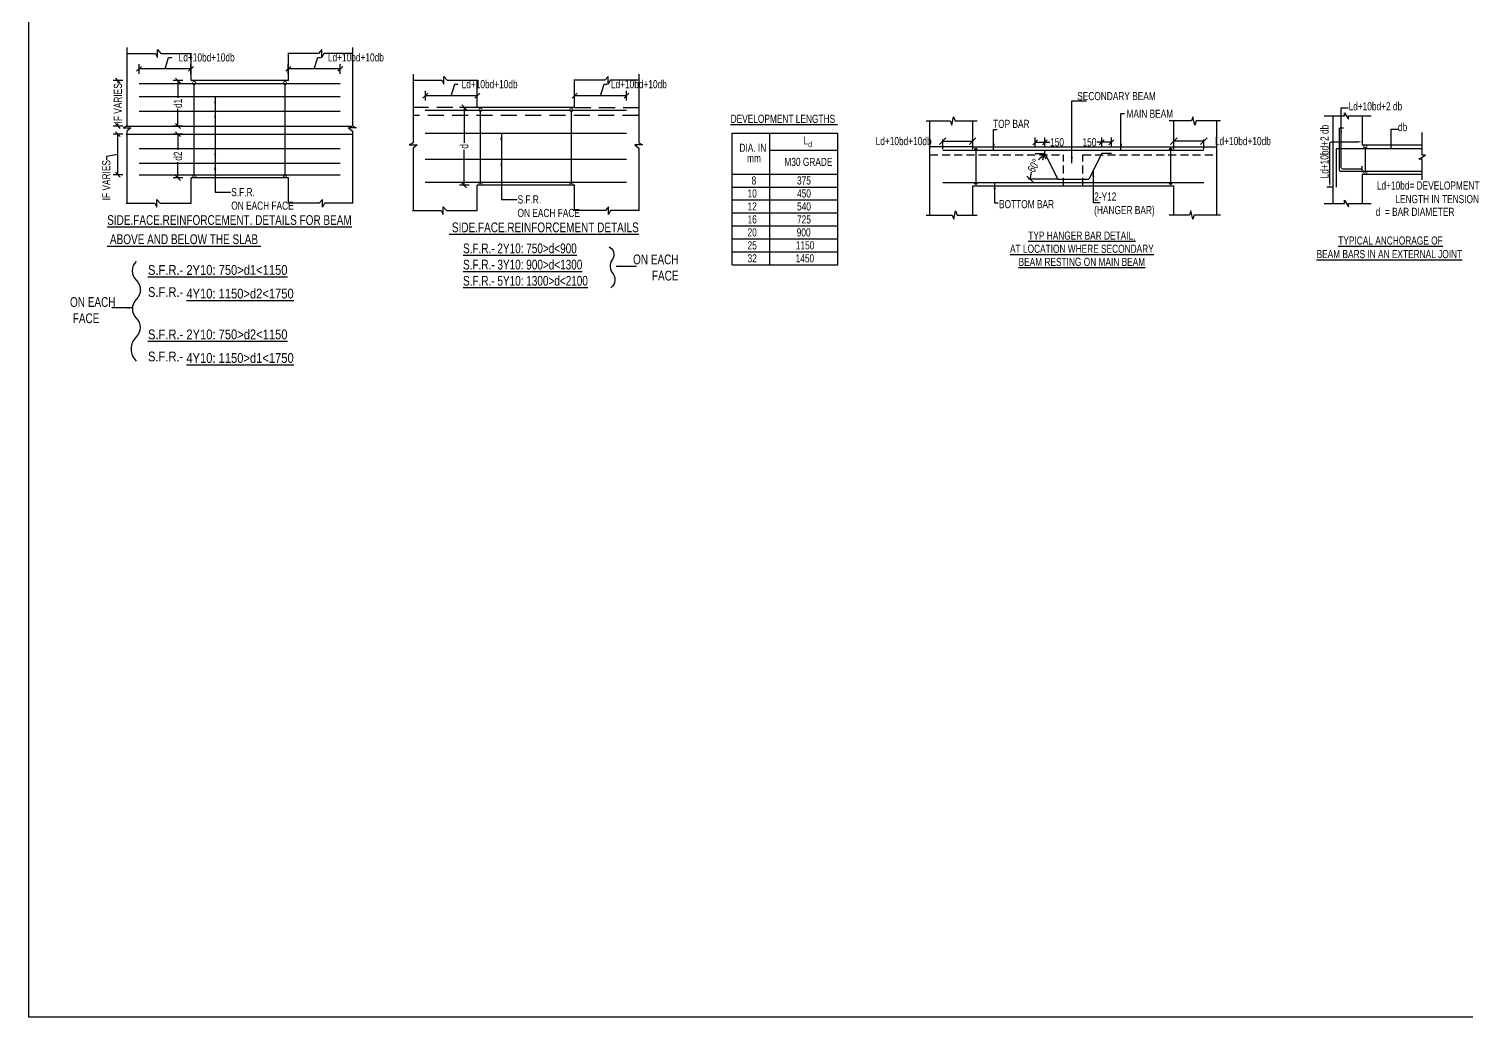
# Model space of a CAD drawing. Header units: millimetres. Extents: x 31347440 to 31744305, y -21457036 to -21063618.
# Drawn here: x 31644306 to 31666456, y -21226542 to -21211312 of the extents above; entities that cross this region are included whole.
import ezdxf

# ---------------------------------------------------------------- set-up
doc = ezdxf.new("R2010")
doc.units = ezdxf.units.MM
doc.header["$LTSCALE"] = 1000
doc.header["$MEASUREMENT"] = 0
doc.header["$PDMODE"] = 3
doc.linetypes.add('CONTINU', pattern=[0])
doc.linetypes.add('HIDDEN', pattern=[0.375, 0.25, -0.125])
for name, color, linetype in [('-S-ARROW', 253, 'Continuous'), ('-S-BMNO', 1, 'Continuous'), ('-S-DIM', 251, 'Continuous'), ('-S-MISC', 8, 'Continuous'), ('-S-STIRUP', 11, 'Continuous'), ('-STR-BEAM', 7, 'CONTINU'), ('-STR-COLUMN', 5, 'HIDDEN'), ('-STR-REINF', 3, 'Continuous'), ('-STR-TEXT', 6, 'Continuous'), ('A-CONC', 5, 'Continuous'), ('COL', 5, 'Continuous'), ('cut lines', 8, 'Continuous'), ('G-ANNO-TEXT', 231, 'Continuous'), ('Leader', 8, 'Continuous'), ('rein', 3, 'Continuous'), ('S-COL', 5, 'Continuous'), ('SEC TEXT', 9, 'Continuous'), ('SLAB LINE', 254, 'HIDDEN')]:
    doc.layers.add(name, color=color, linetype=linetype)
doc.styles.add('BEAM-LS', font='romans.shx', dxfattribs={"width": 0.8})
doc.styles.add('sd', font='ARIALN.TTF')
doc.styles.add('SOBHA', font='swisscl.ttf')
doc.styles.add('sobha.sed', font='swisscl.ttf')
doc.styles.add('Swis721 LtCn BT_6', font='swisscl.ttf', dxfattribs={"height": 2.449923})
doc.dimstyles.new('S-25', dxfattribs={"dimscale": 25, "dimtxt": 2.5, "dimasz": 2.5, "dimexe": 0.25, "dimexo": 0.25, "dimgap": 0.1, "dimtad": 0, "dimdec": 0, "dimrnd": 0.0005, "dimzin": 0, "dimdsep": 46, "dimtxsty": 'SOBHA', "dimblk": 'OBLIQUE', "dimcen": 0.09, "dimclrd": 8, "dimclre": 8, "dimclrt": 6, "dimadec": 0, "dimazin": 0, "dimtfac": 1, "dimtdec": 0, "dimtofl": 0, "dimtmove": 0, "dimatfit": 3, "dimfxl": 0.18, "dimtolj": 1, "dimtzin": 0, "dimlwd": -1, "dimlwe": -1, "dimarcsym": 0})
doc.dimstyles.new('S-50', dxfattribs={"dimscale": 50, "dimtxt": 2.5, "dimasz": 2, "dimexe": 0.5, "dimexo": 0.25, "dimgap": 0.25, "dimtad": 0, "dimdec": 0, "dimrnd": 0.0005, "dimzin": 0, "dimdsep": 46, "dimtxsty": 'sobha.sed', "dimblk": 'OBLIQUE', "dimcen": 0.09, "dimclrd": 8, "dimclre": 8, "dimclrt": 6, "dimadec": 0, "dimazin": 0, "dimtfac": 1, "dimtdec": 0, "dimtofl": 0, "dimtmove": 2, "dimatfit": 3, "dimfxl": 0.18, "dimtolj": 1, "dimtzin": 0, "dimlwd": -1, "dimlwe": -1, "dimarcsym": 0})
doc.dimstyles.new('S-DIM50', dxfattribs={"dimscale": 50, "dimtxt": 2.5, "dimasz": 1.5, "dimexe": 1.5, "dimexo": 1, "dimgap": 0.5, "dimtad": 0, "dimdec": 0, "dimzin": 0, "dimdsep": 46, "dimtxsty": 'SOBHA', "dimcen": 0.09, "dimclrd": 256, "dimclre": 256, "dimclrt": 6, "dimadec": 5, "dimazin": 0, "dimtfac": 1, "dimtdec": 0, "dimtofl": 0, "dimtmove": 0, "dimatfit": 3, "dimfxl": 0.18, "dimtolj": 1, "dimtzin": 0, "dimlwd": -1, "dimlwe": -1, "dimarcsym": 0})
doc.dimstyles.new('STIRUP', dxfattribs={"dimscale": 50, "dimtxt": 2.5, "dimasz": 2.2, "dimexe": 0, "dimexo": 0, "dimgap": 0.5, "dimtad": 0, "dimdec": 0, "dimzin": 0, "dimdsep": 46, "dimtxsty": 'BEAM-LS', "dimblk": 'DOTSMALL', "dimcen": 0.09, "dimclrd": 256, "dimclre": 256, "dimclrt": 256, "dimadec": 5, "dimazin": 0, "dimtfac": 1, "dimtdec": 0, "dimtofl": 0, "dimtmove": 0, "dimatfit": 3, "dimldrblk": 'DOTSMALL', "dimfxl": 0, "dimfxlon": 1, "dimtolj": 1, "dimtzin": 0, "dimlwd": -1, "dimlwe": -1, "dimarcsym": 0})

# ---------------------------------------------------------------- blocks, each defined once
blk = doc.blocks.new('_OBLIQUE')
at = {"color": 0, "linetype": 'ByBlock'}
blk.add_line((-0.5, -0.5), (0.5, 0.5), dxfattribs=at)
blk = doc.blocks.new('*D295')
at = {"color": 8, "transparency": 16777216}
for p, q in [((1133, -189), (1087, -110)), ((1300, -500), (862, -500))]:
    blk.add_line(p, q, dxfattribs=at)
for start, end in [(120, 134.7429), (165.2571, 180)]:
    blk.add_arc((1312, -500), 425, start, end, dxfattribs=at)
at = {"layer": 'Defpoints', "color": 0, "transparency": 16777216}
for p in [(1139, -200, 0), (987, -227), (1312, -500), (1312, -500), (1787, -500)]:
    blk.add_point(p, dxfattribs=at)
at = {"color": 8, "transparency": 16777216, "xscale": 100, "yscale": 100, "zscale": 100}
for p, rotation in [((1100, -132), 29.99999999999575), ((887, -500), 269.9999884995148)]:
    blk.add_blockref('_OBLIQUE', p, dxfattribs=dict(at, rotation=rotation))
at = {"color": 6, "transparency": 16777216, "insert": (944, -288), "char_height": 125, "attachment_point": 5, "rotation": 60, "style": 'sobha.sed'}
blk.add_mtext('\\A1;60°', dxfattribs=at)
blk = doc.blocks.new('*D292')
at = {"layer": '-S-DIM', "color": 8, "transparency": 16777216}
for p, q in [((962, -5), (962, 145)), ((962, 70), (1112, 70)), ((1112, -5), (1112, 145)), ((1112, 70), (1187, 70))]:
    blk.add_line(p, q, dxfattribs=at)
at = {"layer": 'Defpoints', "color": 0, "transparency": 16777216}
for p in [(1112, 70), (962, -100), (1112, -100)]:
    blk.add_point(p, dxfattribs=at)
at = {"layer": '-S-DIM', "color": 8, "transparency": 16777216, "xscale": 75, "yscale": 75, "zscale": 75, "rotation": 180}
blk.add_blockref('_OBLIQUE', (962, 70), dxfattribs=at)
at = {"layer": '-S-DIM', "color": 8, "transparency": 16777216, "xscale": 75, "yscale": 75, "zscale": 75}
blk.add_blockref('_OBLIQUE', (1112, 70), dxfattribs=at)
at = {"layer": '-S-DIM', "color": 6, "transparency": 16777216, "insert": (1300, 70), "char_height": 125, "attachment_point": 5, "style": 'SOBHA'}
blk.add_mtext('\\A1;150', dxfattribs=at)
blk = doc.blocks.new('*D293')
at = {"layer": '-S-DIM', "color": 8, "transparency": 16777216}
for p, q in [((1988, 70), (1913, 70)), ((1988, -5), (1988, 145)), ((2138, 70), (1988, 70)), ((2138, -5), (2138, 145))]:
    blk.add_line(p, q, dxfattribs=at)
at = {"layer": 'Defpoints', "color": 0, "transparency": 16777216}
for p in [(1988, 70), (1988, -100), (2138, -100)]:
    blk.add_point(p, dxfattribs=at)
at = {"layer": '-S-DIM', "color": 8, "transparency": 16777216, "xscale": 75, "yscale": 75, "zscale": 75, "rotation": 180}
blk.add_blockref('_OBLIQUE', (1988, 70), dxfattribs=at)
at = {"layer": '-S-DIM', "color": 8, "transparency": 16777216, "xscale": 75, "yscale": 75, "zscale": 75}
blk.add_blockref('_OBLIQUE', (2138, 70), dxfattribs=at)
at = {"layer": '-S-DIM', "color": 6, "transparency": 16777216, "insert": (1800, 70), "char_height": 125, "attachment_point": 5, "style": 'SOBHA'}
blk.add_mtext('\\A1;150', dxfattribs=at)
blk = doc.blocks.new('*D296')
at = {"layer": '-S-DIM', "color": 8, "transparency": 16777216}
for p, q in [((-462, -38), (-462, 113)), ((-462, 88), (0, 88)), ((0, -38), (0, 113))]:
    blk.add_line(p, q, dxfattribs=at)
at = {"layer": 'Defpoints', "color": 0, "transparency": 16777216}
for p in [(0, 88), (-462, -50), (0, -50)]:
    blk.add_point(p, dxfattribs=at)
at = {"layer": '-S-DIM', "color": 8, "transparency": 16777216, "xscale": 100, "yscale": 100, "zscale": 100}
for p, rotation in [((-462, 88), 179.9997867593097), ((0, 88), 359.9997867593097)]:
    blk.add_blockref('_OBLIQUE', p, dxfattribs=dict(at, rotation=rotation))
at = {"layer": '-S-DIM', "color": 6, "transparency": 16777216, "insert": (-1064, 88), "char_height": 125, "attachment_point": 5, "rotation": 359.9998, "style": 'sobha.sed'}
blk.add_mtext('\\A1;Ld+10bd+10db', dxfattribs=at)
blk = doc.blocks.new('*D297')
at = {"layer": '-S-DIM', "color": 8, "transparency": 16777216}
for p, q in [((3100, -38), (3100, 113)), ((3562, 88), (3100, 88)), ((3562, -38), (3562, 113))]:
    blk.add_line(p, q, dxfattribs=at)
at = {"layer": 'Defpoints', "color": 0, "transparency": 16777216}
for p in [(3100, 88), (3100, -50), (3562, -50)]:
    blk.add_point(p, dxfattribs=at)
at = {"layer": '-S-DIM', "color": 8, "transparency": 16777216, "xscale": 100, "yscale": 100, "zscale": 100}
for p, rotation in [((3100, 88), 180.0002132406902), ((3562, 88), 0.0002132406903055)]:
    blk.add_blockref('_OBLIQUE', p, dxfattribs=dict(at, rotation=rotation))
at = {"layer": '-S-DIM', "color": 6, "transparency": 16777216, "insert": (4163, 88), "char_height": 125, "attachment_point": 5, "rotation": 0.0002, "style": 'sobha.sed'}
blk.add_mtext('\\A1;Ld+10bd+10db', dxfattribs=at)
blk = doc.blocks.new('_DotSmall')
at = {"color": 0, "linetype": 'ByBlock', "const_width": 0.5}
blk.add_lwpolyline([(-0.0625, 0, 1), (0.0625, 0, 1)], format="xyb", close=True, dxfattribs=at)
blk = doc.blocks.new('*D312')
at = {"layer": '-S-STIRUP', "ltscale": 100, "transparency": 16777216}
blk.add_line((31664901, -21213524), (31664901, -21213130), dxfattribs=at)
at = {"layer": 'Defpoints', "color": 0, "linetype": 'CONTINU', "ltscale": 100, "transparency": 16777216}
for p in [(31664900, -21213130), (31664901, -21213130), (31664901, -21213524)]:
    blk.add_point(p, dxfattribs=at)
at = {"layer": '-S-STIRUP', "linetype": 'CONTINU', "ltscale": 100, "transparency": 16777216, "xscale": 100, "yscale": 100, "zscale": 100}
for p, rotation in [((31664901, -21213130), 90), ((31664901, -21213524), 270)]:
    blk.add_blockref('_DotSmall', p, dxfattribs=dict(at, rotation=rotation))
blk = doc.blocks.new('*D301')
at = {"layer": '-S-STIRUP', "ltscale": 100, "transparency": 16777216}
blk.add_line((16308154, -2169428), (16308154, -2168290), dxfattribs=at)
at = {"layer": 'Defpoints', "color": 0, "linetype": 'CONTINU', "ltscale": 100, "transparency": 16777216}
for p in [(16308154, -2168290), (16308154, -2168290), (16308154, -2169428)]:
    blk.add_point(p, dxfattribs=at)
at = {"layer": '-S-STIRUP', "linetype": 'CONTINU', "ltscale": 100, "transparency": 16777216, "xscale": 100, "yscale": 100, "zscale": 100}
for p, rotation in [((16308154, -2168290), 90), ((16308154, -2169428), 270)]:
    blk.add_blockref('_DotSmall', p, dxfattribs=dict(at, rotation=rotation))
blk = doc.blocks.new('*D302')
at = {"layer": '-S-STIRUP', "ltscale": 100, "transparency": 16777216}
blk.add_line((16309554, -2169428), (16309554, -2168290), dxfattribs=at)
at = {"layer": 'Defpoints', "color": 0, "linetype": 'CONTINU', "ltscale": 100, "transparency": 16777216}
for p in [(16309554, -2168290), (16309554, -2168290), (16309554, -2169428)]:
    blk.add_point(p, dxfattribs=at)
at = {"layer": '-S-STIRUP', "linetype": 'CONTINU', "ltscale": 100, "transparency": 16777216, "xscale": 100, "yscale": 100, "zscale": 100}
for p, rotation in [((16309554, -2168290), 90), ((16309554, -2169428), 270)]:
    blk.add_blockref('_DotSmall', p, dxfattribs=dict(at, rotation=rotation))
blk = doc.blocks.new('*D300')
at = {"layer": '-S-DIM', "transparency": 16777216}
for p, q in [((16307704, -2168072), (16307757, -2167895)), ((16307757, -2167895), (16307807, -2167895)), ((16307304, -2168147), (16307304, -2167997)), ((16308104, -2168072), (16307304, -2168072)), ((16308104, -2168147), (16308104, -2167997))]:
    blk.add_line(p, q, dxfattribs=at)
at = {"layer": 'Defpoints', "color": 0, "transparency": 16777216}
for p in [(16307304, -2168072), (16307304, -2168302), (16308104, -2168252)]:
    blk.add_point(p, dxfattribs=at)
at = {"layer": '-S-DIM', "transparency": 16777216, "xscale": 75, "yscale": 75, "zscale": 75, "rotation": 180}
blk.add_blockref('_OBLIQUE', (16307304, -2168072), dxfattribs=at)
at = {"layer": '-S-DIM', "transparency": 16777216, "xscale": 75, "yscale": 75, "zscale": 75}
blk.add_blockref('_OBLIQUE', (16308104, -2168072), dxfattribs=at)
at = {"layer": '-S-DIM', "color": 6, "transparency": 16777216, "insert": (16308294, -2167895), "char_height": 125, "attachment_point": 5, "style": 'SOBHA'}
blk.add_mtext('\\A1;Ld+10bd+10db', dxfattribs=at)
blk = doc.blocks.new('*D303')
at = {"layer": '-S-DIM', "transparency": 16777216}
for p, q in [((16310004, -2168072), (16310057, -2167895)), ((16310057, -2167895), (16310107, -2167895)), ((16309604, -2168147), (16309604, -2167997)), ((16310404, -2168072), (16309604, -2168072)), ((16310404, -2168147), (16310404, -2167997))]:
    blk.add_line(p, q, dxfattribs=at)
at = {"layer": 'Defpoints', "color": 0, "transparency": 16777216}
for p in [(16309604, -2168072), (16309604, -2168302), (16310404, -2168252)]:
    blk.add_point(p, dxfattribs=at)
at = {"layer": '-S-DIM', "transparency": 16777216, "xscale": 75, "yscale": 75, "zscale": 75, "rotation": 180}
blk.add_blockref('_OBLIQUE', (16309604, -2168072), dxfattribs=at)
at = {"layer": '-S-DIM', "transparency": 16777216, "xscale": 75, "yscale": 75, "zscale": 75}
blk.add_blockref('_OBLIQUE', (16310404, -2168072), dxfattribs=at)
at = {"layer": '-S-DIM', "color": 6, "transparency": 16777216, "insert": (16310594, -2167895), "char_height": 125, "attachment_point": 5, "style": 'SOBHA'}
blk.add_mtext('\\A1;Ld+10bd+10db', dxfattribs=at)
blk = doc.blocks.new('*D298')
at = {"layer": '-S-DIM', "transparency": 16777216}
for p, q in [((16307978, -2168252), (16307828, -2168252)), ((16307903, -2168252), (16307903, -2168799)), ((16307903, -2169452), (16307903, -2168906)), ((16307978, -2169452), (16307828, -2169452))]:
    blk.add_line(p, q, dxfattribs=at)
at = {"layer": 'Defpoints', "color": 0, "transparency": 16777216}
for p in [(16307903, -2168252), (16308104, -2168252), (16308104, -2169452)]:
    blk.add_point(p, dxfattribs=at)
at = {"layer": '-S-DIM', "transparency": 16777216, "xscale": 75, "yscale": 75, "zscale": 75}
for p, rotation in [((16307903, -2168252), 90), ((16307903, -2169452), 270)]:
    blk.add_blockref('_OBLIQUE', p, dxfattribs=dict(at, rotation=rotation))
at = {"layer": '-S-DIM', "color": 6, "transparency": 16777216, "insert": (16307903, -2168852), "char_height": 125, "attachment_point": 5, "rotation": 90, "style": 'SOBHA'}
blk.add_mtext('\\A1;d', dxfattribs=at)
blk = doc.blocks.new('*D304')
at = {"layer": '-S-STIRUP', "ltscale": 100, "transparency": 16777216}
blk.add_line((31646856, -21213587), (31646856, -21212148), dxfattribs=at)
at = {"layer": 'Defpoints', "color": 0, "linetype": 'CONTINU', "ltscale": 100, "transparency": 16777216}
for p in [(31646856, -21212148), (31646856, -21212148), (31646856, -21213587)]:
    blk.add_point(p, dxfattribs=at)
at = {"layer": '-S-STIRUP', "linetype": 'CONTINU', "ltscale": 100, "transparency": 16777216, "xscale": 100, "yscale": 100, "zscale": 100}
for p, rotation in [((31646856, -21212148), 90), ((31646856, -21213587), 270)]:
    blk.add_blockref('_DotSmall', p, dxfattribs=dict(at, rotation=rotation))
blk = doc.blocks.new('*D305')
at = {"layer": '-S-STIRUP', "ltscale": 100, "transparency": 16777216}
blk.add_line((31648256, -21213587), (31648256, -21212148), dxfattribs=at)
at = {"layer": 'Defpoints', "color": 0, "linetype": 'CONTINU', "ltscale": 100, "transparency": 16777216}
for p in [(31648256, -21212148), (31648256, -21212148), (31648256, -21213587)]:
    blk.add_point(p, dxfattribs=at)
at = {"layer": '-S-STIRUP', "linetype": 'CONTINU', "ltscale": 100, "transparency": 16777216, "xscale": 100, "yscale": 100, "zscale": 100}
for p, rotation in [((31648256, -21212148), 90), ((31648256, -21213587), 270)]:
    blk.add_blockref('_DotSmall', p, dxfattribs=dict(at, rotation=rotation))
blk = doc.blocks.new('*D306')
at = {"layer": '-S-DIM', "transparency": 16777216}
for p, q in [((31646406, -21211930), (31646459, -21211754)), ((31646459, -21211754), (31646509, -21211754)), ((31646006, -21212005), (31646006, -21211855)), ((31646806, -21211930), (31646006, -21211930)), ((31646806, -21212005), (31646806, -21211855))]:
    blk.add_line(p, q, dxfattribs=at)
at = {"layer": 'Defpoints', "color": 0, "transparency": 16777216}
for p in [(31646006, -21211930), (31646006, -21212161), (31646806, -21212111)]:
    blk.add_point(p, dxfattribs=at)
at = {"layer": '-S-DIM', "transparency": 16777216, "xscale": 75, "yscale": 75, "zscale": 75, "rotation": 180}
blk.add_blockref('_OBLIQUE', (31646006, -21211930), dxfattribs=at)
at = {"layer": '-S-DIM', "transparency": 16777216, "xscale": 75, "yscale": 75, "zscale": 75}
blk.add_blockref('_OBLIQUE', (31646806, -21211930), dxfattribs=at)
at = {"layer": '-S-DIM', "color": 6, "transparency": 16777216, "insert": (31647048, -21211754), "char_height": 125, "attachment_point": 5, "style": 'SOBHA'}
blk.add_mtext('\\A1;Ld+10bd+10db', dxfattribs=at)
blk = doc.blocks.new('*D307')
at = {"layer": '-S-DIM', "transparency": 16777216}
for p, q in [((31648706, -21211930), (31648759, -21211754)), ((31648759, -21211754), (31648809, -21211754)), ((31648306, -21212005), (31648306, -21211855)), ((31649106, -21211930), (31648306, -21211930)), ((31649106, -21212005), (31649106, -21211855))]:
    blk.add_line(p, q, dxfattribs=at)
at = {"layer": 'Defpoints', "color": 0, "transparency": 16777216}
for p in [(31648306, -21211930), (31648306, -21212161), (31649106, -21212111)]:
    blk.add_point(p, dxfattribs=at)
at = {"layer": '-S-DIM', "transparency": 16777216, "xscale": 75, "yscale": 75, "zscale": 75, "rotation": 180}
blk.add_blockref('_OBLIQUE', (31648306, -21211930), dxfattribs=at)
at = {"layer": '-S-DIM', "transparency": 16777216, "xscale": 75, "yscale": 75, "zscale": 75}
blk.add_blockref('_OBLIQUE', (31649106, -21211930), dxfattribs=at)
at = {"layer": '-S-DIM', "color": 6, "transparency": 16777216, "insert": (31649347, -21211754), "char_height": 125, "attachment_point": 5, "style": 'SOBHA'}
blk.add_mtext('\\A1;Ld+10bd+10db', dxfattribs=at)
blk = doc.blocks.new('*D308')
at = {"layer": '-S-DIM', "transparency": 16777216}
for p, q in [((31646680, -21212936), (31646530, -21212936)), ((31646605, -21212936), (31646605, -21213179)), ((31646605, -21213611), (31646605, -21213368)), ((31646680, -21213611), (31646530, -21213611))]:
    blk.add_line(p, q, dxfattribs=at)
at = {"layer": 'Defpoints', "color": 0, "transparency": 16777216}
for p in [(31646605, -21212936), (31646806, -21212936), (31646806, -21213611)]:
    blk.add_point(p, dxfattribs=at)
at = {"layer": '-S-DIM', "transparency": 16777216, "xscale": 75, "yscale": 75, "zscale": 75}
for p, rotation in [((31646605, -21212936), 90), ((31646605, -21213611), 270)]:
    blk.add_blockref('_OBLIQUE', p, dxfattribs=dict(at, rotation=rotation))
at = {"layer": '-S-DIM', "color": 6, "transparency": 16777216, "insert": (31646605, -21213273), "char_height": 125, "attachment_point": 5, "rotation": 90, "style": 'SOBHA'}
blk.add_mtext('\\A1;d2', dxfattribs=at)
blk = doc.blocks.new('*D309')
at = {"layer": '-S-DIM', "transparency": 16777216}
for p, q in [((31646680, -21212111), (31646530, -21212111)), ((31646605, -21212111), (31646605, -21212378)), ((31646605, -21212811), (31646605, -21212544)), ((31646680, -21212811), (31646530, -21212811))]:
    blk.add_line(p, q, dxfattribs=at)
at = {"layer": 'Defpoints', "color": 0, "transparency": 16777216}
for p in [(31646605, -21212111), (31646806, -21212111), (31646806, -21212811)]:
    blk.add_point(p, dxfattribs=at)
at = {"layer": '-S-DIM', "transparency": 16777216, "xscale": 75, "yscale": 75, "zscale": 75}
for p, rotation in [((31646605, -21212111), 90), ((31646605, -21212811), 270)]:
    blk.add_blockref('_OBLIQUE', p, dxfattribs=dict(at, rotation=rotation))
at = {"layer": '-S-DIM', "color": 6, "transparency": 16777216, "insert": (31646605, -21212461), "char_height": 125, "attachment_point": 5, "rotation": 90, "style": 'SOBHA'}
blk.add_mtext('\\A1;d1', dxfattribs=at)
blk = doc.blocks.new('*D310')
at = {"layer": '-S-DIM', "transparency": 16777216}
for p, q in [((31645755, -21212111), (31645605, -21212111)), ((31645680, -21212111), (31645680, -21212148)), ((31645755, -21212811), (31645605, -21212811)), ((31645680, -21212811), (31645680, -21212773))]:
    blk.add_line(p, q, dxfattribs=at)
at = {"layer": 'Defpoints', "color": 0, "transparency": 16777216}
for p in [(31645680, -21212111), (31645881, -21212111), (31645881, -21212811)]:
    blk.add_point(p, dxfattribs=at)
at = {"layer": '-S-DIM', "transparency": 16777216, "xscale": 75, "yscale": 75, "zscale": 75}
for p, rotation in [((31645680, -21212111), 90), ((31645680, -21212811), 270)]:
    blk.add_blockref('_OBLIQUE', p, dxfattribs=dict(at, rotation=rotation))
at = {"layer": '-S-DIM', "color": 6, "transparency": 16777216, "insert": (31645680, -21212461), "char_height": 125, "attachment_point": 5, "rotation": 90, "style": 'SOBHA'}
blk.add_mtext('\\A1;IF VARIES', dxfattribs=at)
blk = doc.blocks.new('*D311')
at = {"layer": '-S-DIM', "transparency": 16777216}
for p, q in [((31645755, -21212936), (31645605, -21212936)), ((31645680, -21213561), (31645680, -21212936)), ((31645680, -21213248), (31645502, -21213282)), ((31645502, -21213282), (31645502, -21213332)), ((31645755, -21213561), (31645605, -21213561))]:
    blk.add_line(p, q, dxfattribs=at)
at = {"layer": 'Defpoints', "color": 0, "transparency": 16777216}
for p in [(31645680, -21212936), (31645881, -21212936), (31645881, -21213561)]:
    blk.add_point(p, dxfattribs=at)
at = {"layer": '-S-DIM', "transparency": 16777216, "xscale": 75, "yscale": 75, "zscale": 75}
for p, rotation in [((31645680, -21212936), 90), ((31645680, -21213561), 270)]:
    blk.add_blockref('_OBLIQUE', p, dxfattribs=dict(at, rotation=rotation))
at = {"layer": '-S-DIM', "color": 6, "transparency": 16777216, "insert": (31645502, -21213645), "char_height": 125, "attachment_point": 5, "rotation": 90, "style": 'SOBHA'}
blk.add_mtext('\\A1;IF VARIES', dxfattribs=at)
blk = doc.blocks.new('Hanger')
at = {"layer": '-S-STIRUP', "linetype": 'CONTINU', "ltscale": 100}
h = blk.add_hatch(color=256, dxfattribs=at)
h.dxf.hatch_style = 1
h.paths.add_polyline_path([(65.2, -34, 1), (34.3, -34, 1)])
h = blk.add_hatch(color=256, dxfattribs=at)
h.dxf.hatch_style = 1
h.paths.add_polyline_path([(3034.5, -34, -1), (3065.4, -34, -1)])
h = blk.add_hatch(color=256, dxfattribs=at)
h.dxf.hatch_style = 1
h.paths.add_polyline_path([(52.2, -550.2), (47.3, -550.2, 0.3683822), (34.3, -565.5, 1), (65.2, -565.5, 0.3683822)])
h = blk.add_hatch(color=256, dxfattribs=at)
h.dxf.hatch_style = 1
h.paths.add_polyline_path([(3047.5, -550.2), (3052.4, -550.2, -0.3683822), (3065.4, -565.5, -1), (3034.5, -565.5, -0.3683822)])
at = {"layer": '-S-MISC', "linetype": 'ByBlock', "ltscale": 1000}
for points in [[(-718, 400), (-344.7, 400), (-321.3, 335.6), (-293.2, 464.4), (-269.7, 400), (70.6, 400)], [(3817.7, 400), (3444.5, 400), (3421, 335.6), (3392.9, 464.4), (3369.5, 400), (3029.2, 400)], [(-718, -1050), (-314.7, -1050), (-291.3, -1114.4), (-263.2, -985.6), (-239.7, -1050), (70.6, -1050)], [(3817.7, -1050), (3414.5, -1050), (3391, -1114.4), (3362.9, -985.6), (3339.5, -1050), (3029.2, -1050)]]:
    blk.add_lwpolyline(points, dxfattribs=at)
at = {"layer": '-S-STIRUP', "linetype": 'CONTINU', "ltscale": 100}
for p, q in [((49.8, -49.4), (49.8, -550)), ((3050, -49.4), (3050, -550))]:
    blk.add_line(p, q, dxfattribs=at)
for centre in [(49.8, -34), (3050, -34), (49.8, -565.5), (3050, -565.5)]:
    blk.add_circle(centre, 15.5, dxfattribs=at)
at = {"layer": 'A-CONC', "color": 7}
for p, q in [((0, 0), (3099.8, 0)), ((0, -600), (3099.8, -600))]:
    blk.add_line(p, q, dxfattribs=at)
at = {"layer": 'rein'}
for p, q in [((-461.5, -50), (3561.7, -50)), ((962, -100), (1112, -100)), ((1112, -100), (1312.1, -500)), ((1987.8, -100), (1787.6, -500)), ((2137.8, -100), (1987.8, -100)), ((-461.5, -550), (3561.7, -550)), ((1312.1, -500), (1787.6, -500))]:
    blk.add_line(p, q, dxfattribs=at)
at = {"layer": 'S-COL'}
for p, q in [((-659.7, -1050), (-659.7, 400)), ((0, 0), (0, 400)), ((3099.8, 0), (3099.8, 400)), ((3759.5, -1050), (3759.5, 400)), ((0, -1050), (0, -600)), ((3099.8, -1050), (3099.8, -600))]:
    blk.add_line(p, q, dxfattribs=at)
at = {"layer": 'SLAB LINE', "ltscale": 10}
for p, q in [((0, 0), (-659.7, 0)), ((3099.8, 0), (3759.5, 0))]:
    blk.add_line(p, q, dxfattribs=at)
at = {"layer": 'SLAB LINE', "color": 8, "ltscale": 0.5}
for p, q in [((-659.7, -125), (1399.9, -125)), ((1399.9, -600), (1399.9, -125)), ((1699.9, -600), (1699.9, -125)), ((1699.9, -125), (3759.5, -125))]:
    blk.add_line(p, q, dxfattribs=at)
at = {"layer": '-S-BMNO', "color": 4, "insert": (1682.4, -1305.2), "char_height": 125, "attachment_point": 2, "line_spacing_factor": 0.971848, "style": 'sobha.sed'}
blk.add_mtext_dynamic_manual_height_columns('{\\LTYP HANGER BAR DETAIL,\\PAT LOCATION WHERE SECONDARY\\PBEAM RESTING ON MAIN BEAM}', width=2137.472, gutter_width=10, heights=[0], dxfattribs=at)
at = {"layer": '-STR-TEXT', "color": 6, "char_height": 125, "attachment_point": 1, "style": 'SOBHA'}
for s, insert in [('\\pxt2;SECONDARY BEAM', (1611.2, 844.5, 0)), ('\\pxt2;MAIN BEAM', (2370.1, 573.5, 0)), ('\\pxt2;TOP BAR', (313.8, 416.5, 0)), ('\\pxt2;BOTTOM BAR', (406.3, -820.3, 0)), ('2-Y12\\P(HANGER BAR)', (1871.9, -703.1, 0))]:
    blk.add_mtext(s, dxfattribs=dict(at, insert=insert))
at = {"layer": '-S-DIM'}
for base, p1, p2, angle, picture, middle in [((0, 88.4), (-461.9, -50), (0, -50), 359.99979, '*D296', (-1063.6, 88.4)), ((3099.8, 88.4), (3561.7, -50), (3099.8, -50), 180.00021, '*D297', (4163.4, 88.4))]:
    dim = blk.add_linear_dim(base=base, p1=p1, p2=p2, angle=angle, text='Ld+10bd+10db', dimstyle='S-50', dxfattribs=at)
    dim.commit()
    dim.dimension.update_dxf_attribs({"geometry": picture, "text_midpoint": middle, "dimtype": 129})
dim = blk.add_linear_dim(base=(1112, 70.3), p1=(962, -100), p2=(1112, -100), dimstyle='S-50', dxfattribs=at)
dim.commit()
dim.dimension.update_dxf_attribs({"geometry": '*D292', "text_midpoint": (1299.7, 70.3)})
dim = blk.add_linear_dim(base=(1987.8, 70.3), p1=(2137.8, -100), p2=(1987.8, -100), angle=180, dimstyle='S-50', dxfattribs=at)
dim.commit()
dim.dimension.update_dxf_attribs({"geometry": '*D293', "text_midpoint": (1800, 70.3)})
dim = blk.add_angular_dim_2l(base=(986.8, -227), line1=((1787.4, -500), (1312.2, -500)), line2=((1312.2, -500), (1139, -200, 0)), dimstyle='S-50')
dim.commit()
dim.dimension.update_dxf_attribs({"geometry": '*D295', "text_midpoint": (944.4, -287.6)})
at = {"layer": 'Leader'}
for points in [[(1526.5, -252.4), (1526.5, 707.2), (1752.3, 707.2)], [(2285.4, -49.9), (2285.4, 513.5), (2341.5, 513.5)], [(323.3, -49.9), (323.3, 265.3), (379.4, 265.3)], [(1857.8, -359.8), (1857.8, -858.9), (1966.2, -858.9)], [(338.6, -547.4), (338.6, -862.6), (394.7, -862.6)]]:
    blk.add_leader(points, dimstyle='S-50', override={"dimasz": 2}, dxfattribs=at)
blk = doc.blocks.new('456')
at = {"layer": '-STR-TEXT', "color": 6}
blk.add_blockref('Hanger', (16285816, -2155476), dxfattribs=at)
blk = doc.blocks.new('SFR')
at = {"layer": '-S-MISC', "linetype": 'ByBlock', "ltscale": 1000}
for points in [[(16310591, -2167834.2), (16310149.7, -2167834.2), (16310118.8, -2167893.9), (16310118.8, -2167773.7), (16310069, -2167834.2), (16309594.4, -2167834.2)], [(16310591, -2167740.2), (16310591, -2168800.3), (16310650.7, -2168831.2), (16310530.5, -2168831.2), (16310591, -2168881), (16310591, -2169842.8)], [(16310600.3, -2169842.8), (16310159, -2169842.8), (16310128.1, -2169902.5), (16310128.1, -2169782.3), (16310078.3, -2169842.8), (16309603.8, -2169842.8)]]:
    blk.add_lwpolyline(points, dxfattribs=at)
at = {"layer": '-STR-BEAM', "linetype": 'ByBlock', "ltscale": 1000}
for p, q in [((16309603.8, -2168252.4), (16308103.9, -2168252.4)), ((16309603.8, -2169452.4), (16308103.9, -2169452.4))]:
    blk.add_line(p, q, dxfattribs=at)
at = {"layer": 'COL', "linetype": 'Continuous', "ltscale": 10}
for p, q in [((16308103.9, -2168252.4), (16308103.9, -2167834.2)), ((16309603.8, -2168252.4), (16309603.8, -2167834.2)), ((16308103.9, -2169842.8), (16308103.9, -2169452.4)), ((16309603.8, -2169842.8), (16309603.8, -2169452.4))]:
    blk.add_line(p, q, dxfattribs=at)
at = {"layer": 'cut lines', "linetype": 'Continuous', "ltscale": 10}
for points in [[(16307116.7, -2167740.2), (16307116.7, -2168800.3), (16307057, -2168831.2), (16307177.2, -2168831.2), (16307116.7, -2168881), (16307116.7, -2169842.8)], [(16307116.7, -2167834.2), (16307558, -2167834.2), (16307588.9, -2167893.9), (16307588.9, -2167773.7), (16307638.7, -2167834.2), (16308113.2, -2167834.2)], [(16307107.3, -2169842.8), (16307548.7, -2169842.8), (16307579.5, -2169902.5), (16307579.5, -2169782.3), (16307629.4, -2169842.8), (16308103.9, -2169842.8)]]:
    blk.add_lwpolyline(points, dxfattribs=at)
at = {"layer": 'rein', "ltscale": 10}
for p, q in [((16310403.8, -2168302.4), (16307303.9, -2168302.4)), ((16307303.9, -2169402.4), (16310403.8, -2169402.4))]:
    blk.add_line(p, q, dxfattribs=at)
at = {"layer": 'rein', "color": 5, "ltscale": 10}
for p, q in [((16310403.8, -2168652.4), (16307303.9, -2168652.4)), ((16310403.8, -2169052.4), (16307303.9, -2169052.4))]:
    blk.add_line(p, q, dxfattribs=at)
at = {"layer": 'SLAB LINE'}
for p, q in [((16308103.9, -2168252.4), (16307116.7, -2168252.4)), ((16310591, -2168377.4), (16307116.7, -2168377.4)), ((16309603.8, -2168252.4), (16310591, -2168252.4))]:
    blk.add_line(p, q, dxfattribs=at)
at = {"layer": '-S-BMNO', "color": 4, "style": 'sobha.sed'}
blk.add_text('%%U SIDE.FACE.REINFORCEMENT DETAILS', height=150, dxfattribs=at).set_placement((16307670.9, -2170175.5))
at = {"layer": '-S-BMNO', "color": 4, "insert": (16307884.8, -2170349.1), "char_height": 150, "width": 3419.331, "attachment_point": 1, "style": 'sobha.sed'}
blk.add_mtext('{\\LS.F.R.- 2Y10: 750>d<900\\PS.F.R.- 3Y10: 900>d<1300\\PS.F.R.- 5Y10: 1300>d<2100}', dxfattribs=at)
at = {"layer": '-STR-TEXT', "color": 6, "insert": (16308724.7, -2169607.7), "char_height": 125, "attachment_point": 1, "style": 'SOBHA'}
blk.add_mtext('\\A1;S.F.R.\\PON EACH FACE', dxfattribs=at)
at = {"layer": '-S-DIM'}
for base, p1, p2, picture, middle in [((16307303.9, -2168071.8), (16308103.9, -2168252.4), (16307303.9, -2168302.4), '*D300', (16307831.9, -2167895.3)), ((16309603.8, -2168071.8), (16310403.8, -2168252.4), (16309603.8, -2168302.4), '*D303', (16310131.7, -2167895.3))]:
    dim = blk.add_linear_dim(base=base, p1=p1, p2=p2, text='Ld+10bd+10db', dimstyle='S-DIM50', override={"dimscale": 1, "dimtxt": 125, "dimasz": 75, "dimexe": 75, "dimexo": 0, "dimgap": 25, "dimblk1": 'OBLIQUE', "dimblk2": 'OBLIQUE', "dimsah": 1, "dimcen": 4.5, "dimtmove": 1, "dimfxl": 75, "dimfxlon": 1}, dxfattribs=at)
    dim.commit()
    dim.dimension.update_dxf_attribs({"geometry": picture, "text_midpoint": middle})
dim = blk.add_linear_dim(base=(16307903, -2168252.4), p1=(16308103.9, -2169452.4), p2=(16308103.9, -2168252.4), angle=90, text='d', dimstyle='S-DIM50', override={"dimscale": 1, "dimtxt": 125, "dimasz": 75, "dimexe": 75, "dimexo": 0, "dimgap": 25, "dimblk1": 'OBLIQUE', "dimblk2": 'OBLIQUE', "dimsah": 1, "dimcen": 4.5, "dimtmove": 1, "dimfxl": 75, "dimfxlon": 1}, dxfattribs=at)
dim.commit()
dim.dimension.update_dxf_attribs({"geometry": '*D298', "text_midpoint": (16307903, -2168852.4)})
at = {"layer": '-S-STIRUP', "linetype": 'CONTINU', "ltscale": 100}
for base, p1, p2, picture, middle in [((16308153.9, -2168289.7), (16308153.9, -2169428.2), (16308153.9, -2168289.7), '*D301', (16308153.9, -2168858.9)), ((16309553.8, -2168289.7, 0), (16309553.8, -2169428.2, 0), (16309553.8, -2168289.7, 0), '*D302', (16309553.8, -2168858.9, 0))]:
    dim = blk.add_linear_dim(base=base, p1=p1, p2=p2, angle=90, text=' ', dimstyle='STIRUP', override={"dimasz": 2}, dxfattribs=at)
    dim.commit()
    dim.dimension.update_dxf_attribs({"geometry": picture, "text_midpoint": middle})
at = {"layer": '-S-ARROW'}
blk.add_leader([(16308476.3, -2168652.4), (16308476.3, -2169670.2), (16308719.7, -2169670.2)], dimstyle='S-50', override={"dimasz": 2, "dimgap": 0.1, "dimtad": 0, "dimclrd": 256}, dxfattribs=at)
at = {"layer": '-S-ARROW', "annotation_type": 0, "has_hookline": 1, "hookline_direction": 1, "text_width": 918.6}
blk.add_leader([(16308476.3, -2169052.4), (16308476.3, -2169670.2), (16308719.7, -2169670.2)], dimstyle='S-50', override={"dimasz": 2, "dimgap": 0.1, "dimtad": 0, "dimclrd": 256}, dxfattribs=at)

msp = doc.modelspace()

# ---------------------------------------------------------------- linework, layer by layer
at = {"layer": '-S-ARROW', "lineweight": 25}
for p, q in [((31664511.2, -21212837.4), (31664563.3, -21212837.4)), ((31664850.7, -21213521.4), (31664850.7, -21213430.3))]:
    msp.add_line(p, q, dxfattribs=at)
at = {"layer": '-S-ARROW'}
msp.add_line((31664400.7, -21213752.9), (31664305, -21213752.9), dxfattribs=at)
at = {"layer": '-S-ARROW', "lineweight": 25}
for points in [[(31664850.7, -21213473.6), (31664555.5, -21213473.6, -0.4142136), (31664530.5, -21213448.6), (31664530.5, -21212532.5), (31664635.8, -21212532.5)], [(31664352.9, -21213677.9), (31664352.9, -21213079.7, -0.4142136), (31664377.9, -21213054.7), (31664775.7, -21213054.7)]]:
    msp.add_lwpolyline(points, format="xyb", dxfattribs=at)
for points in [[(31664543, -21212912.4), (31664530.5, -21212837.4), (31664518, -21212912.4)], [(31664775.7, -21213042.2), (31664850.7, -21213054.7), (31664775.7, -21213067.2)], [(31664775.7, -21213486.1), (31664850.7, -21213473.6), (31664775.7, -21213461.1)], [(31664365.4, -21213677.9), (31664352.9, -21213752.9), (31664340.4, -21213677.9)]]:
    msp.add_solid(points, dxfattribs=at)
at = {"layer": '-S-BMNO', "color": 4}
for points in [[(31653249.3, -21214671.1, -0.439596), (31653306.7, -21214855.3, 0.3286624), (31653289.3, -21215060.4, -0.4634159), (31653275.4, -21215303.7, -0.028915)], [(31645962.4, -21214895.5, 0.4215091), (31645962.4, -21215185.4, -0.4215091), (31645962.4, -21215485.4, 0.4215091), (31645962.4, -21215768.5, -0.4215091), (31645962.4, -21216058.4, 0.4215091), (31645962.4, -21216432.6, 0.4069555)]]:
    msp.add_lwpolyline(points, format="xyb", dxfattribs=at)
at = {"layer": '-S-MISC', "linetype": 'ByBlock', "ltscale": 1000}
for points in [[(31664263.9, -21212654.8), (31664581.2, -21212654.8), (31664581.2, -21212604.8), (31664641.8, -21212704.8), (31664641.8, -21212654.8), (31664991.6, -21212654.8)], [(31665776.8, -21213637.4), (31665776.8, -21213320), (31665726.8, -21213320), (31665826.8, -21213259.4), (31665776.8, -21213259.4), (31665776.8, -21212909.6)], [(31664263.9, -21214004.8), (31664581.2, -21214004.8), (31664581.2, -21213954.8), (31664641.8, -21214054.8), (31664641.8, -21214004.8), (31664991.6, -21214004.8)]]:
    msp.add_lwpolyline(points, dxfattribs=at)
at = {"layer": '-STR-BEAM', "linetype": 'ByBlock', "ltscale": 1000}
for p, q in [((31648306.2, -21212111), (31646806.4, -21212111)), ((31665776.8, -21213104.8), (31664850.7, -21213104.8)), ((31648306.2, -21213611), (31646806.4, -21213611)), ((31665776.8, -21213554.8), (31664850.7, -21213554.8))]:
    msp.add_line(p, q, dxfattribs=at)
at = {"layer": '-STR-BEAM', "elevation": 0}
msp.add_lwpolyline([(31679606.4, -21226541.6), (31644306.4, -21226541.6), (31644306.4, -21197875), (31679606.4, -21197841.6)], close=True, dxfattribs=at)
at = {"layer": '-STR-COLUMN', "linetype": 'ByBlock', "ltscale": 1000}
for p, q in [((31664400.7, -21212654.8), (31664400.7, -21214004.8)), ((31664850.7, -21212654.8), (31664850.7, -21213104.8)), ((31664850.7, -21213554.8), (31664850.7, -21214004.8))]:
    msp.add_line(p, q, dxfattribs=at)
at = {"layer": '-STR-REINF', "ltscale": 100}
for p, q in [((31664500.8, -21213492.8), (31664500.8, -21212837.4)), ((31664450.7, -21213166.8), (31664450.7, -21213752.9)), ((31664462.7, -21213154.8), (31665776.8, -21213154.8)), ((31664512.8, -21213504.8), (31665776.8, -21213504.8))]:
    msp.add_line(p, q, dxfattribs=at)
for centre, start, end in [((31664462.7, -21213166.8), 90, 180), ((31664512.8, -21213492.8), 180, 270)]:
    msp.add_arc(centre, 12, start, end, dxfattribs=at)
at = {"layer": 'COL', "linetype": 'Continuous', "ltscale": 10}
for p, q in [((31646806.4, -21212111), (31646806.4, -21211692.8)), ((31646806.4, -21214001.4), (31646806.4, -21213611)), ((31648306.2, -21214001.4), (31648306.2, -21213611))]:
    msp.add_line(p, q, dxfattribs=at)
at = {"layer": 'cut lines', "linetype": 'Continuous', "ltscale": 10}
msp.add_line((31648306.2, -21212111), (31648306.2, -21211692.8), dxfattribs=at)
for points in [[(31645819.1, -21211598.8), (31645819.1, -21212808.8), (31645759.4, -21212839.7), (31645879.6, -21212839.7), (31645819.1, -21212889.6), (31645819.1, -21214001.4)], [(31645819.1, -21211692.8), (31646260.4, -21211692.8), (31646291.3, -21211752.4), (31646291.3, -21211632.3), (31646341.1, -21211692.8), (31646815.7, -21211692.8)], [(31649293.5, -21211692.8), (31648852.1, -21211692.8), (31648821.3, -21211752.4), (31648821.3, -21211632.3), (31648771.4, -21211692.8), (31648296.9, -21211692.8)], [(31649293.5, -21211598.8), (31649293.5, -21212808.8), (31649353.1, -21212839.7), (31649233, -21212839.7), (31649293.5, -21212889.6), (31649293.5, -21214001.4)], [(31645809.8, -21214001.4), (31646251.1, -21214001.4), (31646282, -21214061), (31646282, -21213940.9), (31646331.8, -21214001.4), (31646806.4, -21214001.4)], [(31649302.8, -21214001.4), (31648861.4, -21214001.4), (31648830.6, -21214061), (31648830.6, -21213940.9), (31648780.7, -21214001.4), (31648306.2, -21214001.4)]]:
    msp.add_lwpolyline(points, dxfattribs=at)
at = {"layer": 'G-ANNO-TEXT', "color": 7}
for p, q in [((31655145.3, -21214949.8), (31655145.3, -21212919.6)), ((31655145.3, -21212919.6), (31656775.4, -21212919.6)), ((31655724, -21214949.8), (31655724, -21212919.6)), ((31656775.4, -21214949.8), (31656775.4, -21212919.6)), ((31655724, -21214949.8), (31655724, -21213181.7)), ((31655724, -21213181.7), (31656775.4, -21213181.7)), ((31655145.3, -21213550.2), (31656775.4, -21213550.2)), ((31655145.3, -21213750.1), (31656775.4, -21213750.1)), ((31655145.3, -21213950), (31656775.4, -21213950)), ((31655145.3, -21214150), (31656775.4, -21214150)), ((31655145.3, -21214349.9), (31656775.4, -21214349.9)), ((31655145.3, -21214549.9), (31656775.4, -21214549.9)), ((31655145.3, -21214749.8), (31656775.4, -21214749.8)), ((31655145.3, -21214949.8), (31656775.4, -21214949.8))]:
    msp.add_line(p, q, dxfattribs=at)
at = {"layer": 'rein', "ltscale": 10}
for p, q in [((31649106.2, -21212161), (31646006.4, -21212161)), ((31646006.4, -21213561), (31649106.2, -21213561))]:
    msp.add_line(p, q, dxfattribs=at)
at = {"layer": 'rein', "color": 5, "ltscale": 10}
for p, q in [((31649106.2, -21212361), (31646006.4, -21212361)), ((31649106.2, -21212586), (31646006.4, -21212586)), ((31649106.2, -21213161), (31646006.4, -21213161)), ((31649106.2, -21213386), (31646006.4, -21213386))]:
    msp.add_line(p, q, dxfattribs=at)
at = {"layer": 'SLAB LINE', "color": 9, "ltscale": 500}
for p, q in [((31645806.3, -21212811), (31649284.8, -21212811)), ((31645806.3, -21212936), (31649284.8, -21212936))]:
    msp.add_line(p, q, dxfattribs=at)

# ---------------------------------------------------------------- block references
at = {"layer": 'rein', "color": 1}
msp.add_blockref('SFR', (15343113.1, -19044271.4, 0), dxfattribs=at)
at = {"layer": 'SLAB LINE', "color": 8, "linetype": 'HIDDEN', "ltscale": 500}
msp.add_blockref('456', (15373034.5, -19057655.4), dxfattribs=at)

# ---------------------------------------------------------------- texts
at = {"layer": '-S-BMNO', "color": 4, "style": 'sobha.sed'}
for s, p in [('%%USIDE.FACE.REINFORCEMENT. DETAILS FOR BEAM', (31645515, -21214334)), ('%%U ABOVE AND BELOW THE SLAB ', (31645515, -21214629.5))]:
    msp.add_text(s, height=150, dxfattribs=at).set_placement(p)
for s, insert, char_height, width, attachment_point in [('\\pxqc;{\\L TYPICAL ANCHORAGE OF \\PBEAM BARS IN AN EXTERNAL JOINT}', (31664119.8, -21214512.5), 125, 2301.951, 1), ('ON EACH\\P FACE', (31654318.2, -21214790.2), 150, 758.117, 3), ('ON EACH\\P FACE', (31644942.2, -21215447.2), 150, 758.117, 1)]:
    msp.add_mtext(s, dxfattribs=dict(at, insert=insert, char_height=char_height, width=width, attachment_point=attachment_point))
at = {"layer": '-STR-TEXT', "color": 6, "style": 'SOBHA'}
for s, p in [('Ld+10bd+2 db', (31664642.1, -21212569.3, 346)), ('db', (31665403.9, -21212889.3, 431.6)), ('d  = BAR DIAMETER', (31665059.3, -21214194.7))]:
    msp.add_text(s, height=125, dxfattribs=at).set_placement(p)
msp.add_text('Ld+10bd+2 db', height=125, rotation=90, dxfattribs=at).set_placement((31664334.2, -21213618, 346))
at = {"layer": '-STR-TEXT', "color": 6, "char_height": 125, "attachment_point": 1, "style": 'SOBHA'}
for s, insert, width in [('\\A1;S.F.R.\\PON EACH FACE', (31647427.1, -21213766.2), 966.621), ('Ld+10bd= DEVELOPMENT \\P        LENGTH IN TENSION', (31665078.2, -21213664.7, 0), 2963.51)]:
    msp.add_mtext(s, dxfattribs=dict(at, insert=insert, width=width))
at = {"layer": 'G-ANNO-TEXT', "color": 7, "style": 'Swis721 LtCn BT_6'}
for s, p in [('%%UDEVELOPMENT LENGTHS ', (31655121.4, -21212761.7)), ('DIA. IN ', (31655257, -21213207.5)), ('mm', (31655373.5, -21213368.6)), ('M30 GRADE', (31655949.2, -21213425.6)), ('8', (31655444.3, -21213711.6)), ('375', (31656144.4, -21213711.6)), ('10', (31655382, -21213911.5)), ('12', (31655382, -21214111.5)), ('450', (31656144.4, -21213911.5)), ('540', (31656144.4, -21214111.5)), ('16', (31655382, -21214311.4)), ('725', (31656144.4, -21214311.4)), ('20', (31655382, -21214511.4)), ('900', (31656139.6, -21214511.4)), ('25', (31655382, -21214711.3)), ('1150', (31656125.5, -21214711.3)), ('32', (31655382, -21214911.3)), ('1450', (31656123.2, -21214911.3))]:
    msp.add_text(s, height=125, dxfattribs=at).set_placement(p)
at = {"layer": 'G-ANNO-TEXT', "color": 7, "insert": (31656244.4, -21212968.6), "char_height": 125, "width": 618.816, "attachment_point": 1, "line_spacing_factor": 0.971848, "style": 'Swis721 LtCn BT_6'}
msp.add_mtext('\\A1;L{\\H0.7x;\\S^ d;} ', dxfattribs=at)
at = {"layer": 'SEC TEXT', "color": 4, "style": 'sd'}
for s, p in [('%%US.F.R.- 2Y10: 750>d1<1150', (31646143.6, -21215103.4)), ('S.F.R.- ', (31646143.6, -21215443.5)), ('%%U4Y10: 1150>d2<1750', (31646735.5, -21215467.2)), ('%%US.F.R.- 2Y10: 750>d2<1150', (31646143.6, -21216096.1)), ('S.F.R.- ', (31646143.6, -21216436.2)), ('%%U4Y10: 1150>d1<1750', (31646735.5, -21216459.9))]:
    msp.add_text(s, height=150, rotation=0.01072, dxfattribs=at).set_placement(p)

# ---------------------------------------------------------------- dimensions: what is measured, and where the dimension line sits
at = {"layer": '-S-DIM'}
for base, p1, p2, picture, middle in [((31646006.4, -21211930.3), (31646806.4, -21212111), (31646006.4, -21212161), '*D306', (31646534.3, -21211753.8)), ((31648306.2, -21211930.3), (31649106.2, -21212111), (31648306.2, -21212161), '*D307', (31648834.1, -21211753.8))]:
    dim = msp.add_linear_dim(base=base, p1=p1, p2=p2, text='Ld+10bd+10db', dimstyle='S-DIM50', override={"dimscale": 1, "dimtxt": 125, "dimasz": 75, "dimexe": 75, "dimexo": 0, "dimgap": 25, "dimblk1": 'OBLIQUE', "dimblk2": 'OBLIQUE', "dimsah": 1, "dimcen": 4.5, "dimtmove": 1, "dimfxl": 75, "dimfxlon": 1}, dxfattribs=at)
    dim.commit()
    dim.dimension.update_dxf_attribs({"geometry": picture, "text_midpoint": middle})
for base, p1, p2, text, picture, middle in [((31645680, -21212111), (31645881, -21212811), (31645881, -21212111), 'IF VARIES', '*D310', (31645680, -21212461)), ((31646605.4, -21212111), (31646806.4, -21212811), (31646806.4, -21212111), 'd1', '*D309', (31646605.4, -21212461)), ((31646605.4, -21212936), (31646806.4, -21213611), (31646806.4, -21212936), 'd2', '*D308', (31646605.4, -21213273.5))]:
    dim = msp.add_linear_dim(base=base, p1=p1, p2=p2, angle=90, text=text, dimstyle='S-DIM50', override={"dimscale": 1, "dimtxt": 125, "dimasz": 75, "dimexe": 75, "dimexo": 0, "dimgap": 25, "dimblk1": 'OBLIQUE', "dimblk2": 'OBLIQUE', "dimsah": 1, "dimcen": 4.5, "dimtmove": 1, "dimfxl": 75, "dimfxlon": 1}, dxfattribs=at)
    dim.commit()
    dim.dimension.update_dxf_attribs({"geometry": picture, "text_midpoint": middle})
dim = msp.add_linear_dim(base=(31645680, -21212936), p1=(31645881, -21213561), p2=(31645881, -21212936), angle=90, text='IF VARIES', dimstyle='S-DIM50', override={"dimscale": 1, "dimtxt": 125, "dimasz": 75, "dimexe": 75, "dimexo": 0, "dimgap": 25, "dimblk1": 'OBLIQUE', "dimblk2": 'OBLIQUE', "dimsah": 1, "dimcen": 4.5, "dimtmove": 1, "dimfxl": 75, "dimfxlon": 1}, dxfattribs=at)
dim.commit()
dim.dimension.update_dxf_attribs({"geometry": '*D311', "text_midpoint": (31645502.4, -21213357.4), "dimtype": 160})
at = {"layer": '-S-STIRUP', "linetype": 'CONTINU', "ltscale": 100}
for base, p1, p2, picture, middle in [((31646856.4, -21212148.3), (31646856.4, -21213586.7), (31646856.4, -21212148.3), '*D304', (31646856.4, -21212867.5)), ((31648256.2, -21212148.3, 0), (31648256.2, -21213586.7, 0), (31648256.2, -21212148.3, 0), '*D305', (31648256.2, -21212867.5, 0)), ((31664900.7, -21213129.8), (31664900.7, -21213523.9), (31664900.3, -21213129.8), '*D312', (31664900.7, -21213326.9))]:
    dim = msp.add_linear_dim(base=base, p1=p1, p2=p2, angle=90, text=' ', dimstyle='STIRUP', override={"dimasz": 2}, dxfattribs=at)
    dim.commit()
    dim.dimension.update_dxf_attribs({"geometry": picture, "text_midpoint": middle})

# ---------------------------------------------------------------- leaders
at = {"layer": '-S-ARROW'}
for points, dimstyle, override in [([(31647178.8, -21212361), (31647178.8, -21213828.7), (31647422.1, -21213828.7)], 'S-50', {"dimasz": 2, "dimgap": 0.1, "dimtad": 0, "dimclrd": 256}), ([(31647178.8, -21212586), (31647178.8, -21213828.7), (31647422.1, -21213828.7)], 'S-50', {"dimasz": 2, "dimgap": 0.1, "dimtad": 0, "dimclrd": 256}), ([(31665297.5, -21213152.6, 517.3), (31665297.5, -21212860, 517.3), (31665406.6, -21212860, 517.3)], 'S-25', {"dimasz": 2, "dimclrd": 256}), ([(31647178.8, -21213161), (31647178.8, -21213828.7), (31647422.1, -21213828.7)], 'S-50', {"dimasz": 2, "dimgap": 0.1, "dimtad": 0, "dimclrd": 256})]:
    msp.add_leader(points, dimstyle=dimstyle, override=override, dxfattribs=at)
at = {"layer": '-S-ARROW', "annotation_type": 0, "has_hookline": 1, "hookline_direction": 1, "text_width": 918.6}
msp.add_leader([(31647178.8, -21213386), (31647178.8, -21213828.7), (31647422.1, -21213828.7)], dimstyle='S-50', override={"dimasz": 2, "dimgap": 0.1, "dimtad": 0, "dimclrd": 256}, dxfattribs=at)
at = {"layer": '-S-DIM'}
for points in [[(31653357.6, -21214969.9), (31653671.7, -21214969.9)], [(31645901.6, -21215614, 0), (31645587.6, -21215614, 0)]]:
    msp.add_leader(points, dimstyle='S-DIM50', override={"dimscale": 1, "dimtxt": 125, "dimasz": 75, "dimexe": 75, "dimexo": 0, "dimgap": 25, "dimcen": 4.5, "dimtmove": 1, "dimfxl": 75, "dimfxlon": 1}, dxfattribs=at)

doc.saveas('drawing.dxf')
